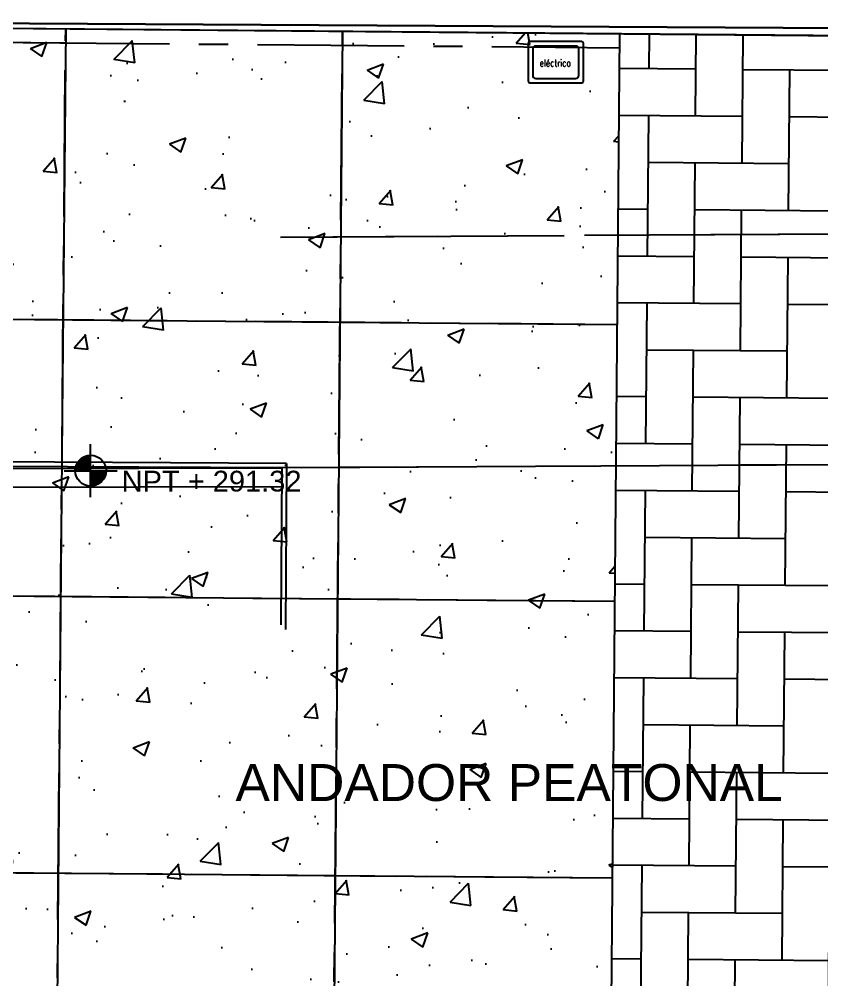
# Model space of a CAD drawing. Header units: millimetres. Extents: x 793 to 3159, y 750 to 2095.
# Drawn here: x 1285.91 to 1294.6, y 977.47 to 987.89 of the extents above; entities that cross this region are included whole.
import ezdxf

# ---------------------------------------------------------------- set-up
doc = ezdxf.new("R2010")
doc.units = ezdxf.units.MM
for name, pattern in [('CENTER', [50.800000000000004, 31.75, -6.35, 6.35, -6.35]), ('CONTINUA', [0]), ('XR-CASETA$0$CONTINUA', [0]), ('XR-CASETA$0$HIDDEN', [9.524999999999999, 6.349999999999999, -3.174999999999999]), ('XR-CASETA$1$HIDDEN2', [4.7624999999999975, 3.174999999999999, -1.587499999999999])]:
    doc.linetypes.add(name, pattern=pattern)
for name, color, linetype in [('A-NIVEL', 4, 'Continuous'), ('A-PISOS', 252, 'Continuous'), ('A-PROY', 252, 'Continuous'), ('A-TEXTO', 2, 'Continuous'), ('IEQ-ALUM', 141, 'Continuous'), ('XR-CASETA$0$A-PISO-LIMITE', 42, 'Continuous'), ('XR-CASETA$0$A-PROY', 252, 'Continuous'), ('XR-CASETA$1$A-PROYECCIONES', 2, 'XR-CASETA$1$HIDDEN2')]:
    doc.layers.add(name, color=color, linetype=linetype)
doc.layers.add('JUNTA DE AISLAMIENTO', color=7, linetype='Continuous', true_color=0x22d6dd)
doc.layers.add('JUNTA DE CONTROL', color=7, linetype='Continuous', true_color=0xf43e0b)
doc.styles.add('kobalt', font='arial.ttf', dxfattribs={"height": 0.15})
doc.styles.add('SIMPLEX', font='SIMPLEX.SHX')
doc.styles.get("Standard").update_dxf_attribs({"font": 'arial.ttf'})
doc.linetypes.add('RAYACONTX', pattern='A,0.8,["X",Standard,S=0.08,R=0,X=0.025,Y=-0.04],0', length=0.8)

# ---------------------------------------------------------------- blocks, each defined once
blk = doc.blocks.new('A$C15914C01')
at = {"layer": 'A-PISOS', "linetype": 'CONTINUA', "ltscale": 0.5}
h = blk.add_hatch(dxfattribs=at)
h.set_pattern_fill('AR-CONC', color=250, scale=0.01)
h.set_pattern_definition([(49.99999999999999, (-2174.844098950855, -711.9262848175131), (1.821846689960041, -0.1593908553890309), [0.1904999999999998, -2.095499999999997]), (354.9999999999998, (-2174.844098950855, -711.9262848175131), (-0.3524342142496936, 1.910568452390352), [0.1524, -1.6764058417]), (100.4514446999999, (-2174.692278880862, -711.9395673517138), (1.469412470903532, 1.751177519121952), [0.161900088, -1.780902446]), (46.18420000000002, (-2174.844098950854, -711.4182848166674), (2.710790408921299, -0.4204232793272717), [0.2857499999999997, -3.143249999999998]), (96.63555760999989, (-2174.618199950842, -711.4533198173158), (2.374041340515032, 2.474261245977214), [0.2428502313999999, -2.671356081599998]), (351.1841511700001, (-2174.844098950854, -711.4182848166674), (2.374041340649768, 2.474261245855327), [0.2285996707, -2.5145973192]), (21, (-2174.590098950837, -711.5452848169953), (1.516143912691326, -1.022651981870877), [0.1904999999999999, -2.095499999999999]), (326, (-2174.590098950837, -711.5452848169953), (0.6180202834764703, 1.841879661223193), [0.1523999999999999, -1.676399999999999]), (71.45144499999999, (-2174.463753624819, -711.6305058165453), (2.134164192787159, 0.8192276888590528), [0.1619000879999999, -1.780899375999998]), (37.49999999999998, (-2174.844098950855, -711.9262848175131), (0.03088603250591817, 0.8455503887315311), [0, -1.65608, 0, -1.7018, 0, -1.68275]), (7.499999999999999, (-2174.844098950855, -711.9262848175131), (0.668196625103057, 1.001805748181196), [0, -0.9702799999999999, 0, -1.61798, 0, -0.6413500000000001]), (327.5, (-2175.410518950842, -711.9262848170478), (1.355905951668714, -0.05728743992673457), [0, -0.6349999999999996, 0, -1.981199999999999, 0, -2.628899999999998]), (317.5, (-2175.664518950858, -711.9262848165821), (1.48129181386018, 0.2542649103333302), [0, -0.8254999999999996, 0, -1.315719999999999, 0, -1.866899999999999])])
h.paths.add_polyline_path([(112.8168052407362, -1.002188013230892), (103.8168060253212, -1.001208270202795), (103.8167947409092, -4.905105514451776), (105.6526186366682, -4.905105514451947), (105.6526186366682, -6.705105514731343), (103.8167947408511, -6.705105514731258), (103.8163591966732, -11.0577459433116), (105.7030219474109, -11.05774744786322), (105.703474041482, -23.55951329274095), (105.5039422247792, -23.56062760809436), (105.5039881429985, -28.30522089265278), (105.7174045398132, -28.30755550088352), (105.6916667754995, -33.52627999288961), (112.733223573654, -33.5285185552203), (112.7376737932208, -31.8357479958795), (112.8167947408511, -31.83612347859889), (112.8167947409092, -30.39279801305383), (111.2787884554709, -30.39279801305383), (111.2787884555291, -29.24279801268131), (110.7787884554709, -29.24279801268122), (110.7787884554709, -24.99279801268131), (111.278788455471, -24.99279801268131), (111.2787884554709, -24.39279801305383), (112.8167947409091, -24.39279801305389), (112.8167947409093, -20.9354071104899), (111.7937884554849, -20.9354071114212), (111.7937884554849, -12.64540711138397), (112.8167947409093, -12.64540711091831)])
h = blk.add_hatch(dxfattribs=at)
h.set_pattern_fill('AR-HBONE', color=250, scale=0.005, angle=45)
h.set_pattern_definition([(90, (-2174.844098950855, -711.9262848175131), (-0.5080000000000005, 0.508), [1.524, -0.508]), (179.9999999999999, (-2174.844098950854, -711.4182851626538), (-0.5080000000000005, 0.508), [1.524, -0.508])])
h.paths.add_polyline_path([(112.8168072632163, -1.002188013408016), (112.8167947409093, -12.64540711091831), (113.1937884555082, -12.64540711091831), (113.19378845545, -20.93540711095557), (112.8167947409093, -20.9354071104899), (112.8167947409091, -24.39279801305389), (113.7087884555221, -24.39279801258817), (113.708788455464, -24.99279801268131), (114.208788455464, -24.99279801268131), (114.2087884554639, -29.24279801268131), (113.708788455464, -29.24279801268131), (113.7087884554639, -30.39279801258817), (112.8167947409092, -30.39279801305383), (112.8203204479542, -32.00118243301927), (118.820320447896, -32.0011824334849), (118.8167947408047, -1.002713664270289)])
h.paths.add_polyline_path([(116.8856146581238, -5.163276968058199), (116.8161643230122, -5.204639458097517), (116.8436480010278, -5.204639457631856)], flags=16)
at = {"layer": 'A-PISOS', "color": 250, "linetype": 'CONTINUA', "ltscale": 0.5}
for p, q in [((106.8167947409092, -1.001662360351844), (106.8167947409092, -5.204639457631856)), ((109.8167947408494, -1.00192518633142), (109.8167947409093, -5.204639457631856)), ((112.8167947409092, -1.002188012311024), (112.8167947409093, -5.204639457631856)), ((103.8167947409092, -1.152984063606709), (106.8167947407301, -1.152984063606681)), ((103.8167947409092, -4.152984063606709), (109.8167947409093, -4.152984063606709)), ((109.8167947409093, -4.152984063606709), (112.8167947409093, -4.152984063606709)), ((106.8167947409092, -5.204639457631856), (106.816794740851, -33.51539086550474)), ((109.8167947409093, -5.204639457631856), (109.8167947409092, -33.53041036147624)), ((112.8167947409093, -5.204639457631856), (112.8167947409093, -12.64540711091831)), ((103.8167947409092, -7.152984063606709), (109.8167947409093, -7.152984063141048)), ((109.8167947409093, -7.152984063141048), (112.8167947409092, -7.152984063606709)), ((103.8167947409093, -10.15298406360671), (109.8167947408511, -10.15298406314096)), ((109.8167947408511, -10.15298406314096), (112.8167947409093, -10.15298406360671))]:
    blk.add_line(p, q, dxfattribs=at)
blk = doc.blocks.new('NIVEL')
for p, q in [((0, -0.2554373083977453), (0, 0.2554373083977453)), ((-0.1484046465194524, -4.017016453872202e-05), (-2.842170943040401e-12, 0.1483644763520715)), ((-0.1480846658097335, 0.009740250192407984), (-0.009740250216168533, 0.1480846657868824)), ((-0.147013592344706, 0.02027176330557268), (-0.02027176333024272, 0.147013592320036)), ((-0.1449608939166183, 0.03178490138088819), (-0.03178490140373924, 0.1449608938937672)), ((-0.1415157178672644, 0.04469051707656035), (-0.0446905171003209, 0.1415157178444133)), ((-0.1389040367286043, -2.091837814077735e-11), (-2.842170943040401e-12, 0.1389040367048437)), ((-0.1357886857114181, 0.05987798888145335), (-0.0598779889043044, 0.1357886856876576)), ((-0.1294435970813765, -2.091837814077735e-11), (-2.842170943040401e-12, 0.129443597057616)), ((-0.1247601133901526, 0.08036700084994663), (-0.08036700087279769, 0.1247601133673015)), ((-0.1199831574341488, -2.091837814077735e-11), (-2.842170943040401e-12, 0.1199831574103882)), ((-0.1105227177860115, -2.091837814077735e-11), (-2.842170943040401e-12, 0.1105227177631605)), ((-0.1010622781387838, -2.091837814077735e-11), (-2.842170943040401e-12, 0.1010622781150232)), ((-0.2554373083983137, 0), (0.2554373083983137, 0)), ((-0.09160183849155601, -2.091837814077735e-11), (-2.842170943040401e-12, 0.09160183846779546)), ((-0.08214139884341876, -2.091837814077735e-11), (-2.842170943040401e-12, 0.0821413988205677)), ((-0.072680959196191, -2.091837814077735e-11), (-2.842170943040401e-12, 0.07268095917243045)), ((-0.06322051954896324, -2.091837814077735e-11), (-2.842170943040401e-12, 0.06322051952520269)), ((-0.05376007990082599, -2.091837814077735e-11), (-2.842170943040401e-12, 0.05376007987797493)), ((-0.04429964025359823, -2.091837814077735e-11), (-2.842170943040401e-12, 0.04429964023074717)), ((-0.03483920060637047, -2.091837814077735e-11), (-2.842170943040401e-12, 0.03483920058351941)), ((-0.02537876095823322, -2.091837814077735e-11), (-2.842170943040401e-12, 0.02537876093538216)), ((-0.01591832131191495, -2.091837814077735e-11), (-2.842170943040401e-12, 0.0159183212881544)), ((-0.006457881664687193, -2.091837814077735e-11), (-2.842170943040401e-12, 0.006457881640017149)), ((-2.842170943040401e-12, -0.00300255800721061), (0.00300255798345006, -2.091837814077735e-11)), ((-2.842170943040401e-12, -0.01246299765443837), (0.01246299763067782, -2.091837814077735e-11)), ((-2.842170943040401e-12, -0.02192343730166613), (0.02192343727790558, -2.091837814077735e-11)), ((-2.842170943040401e-12, -0.03138387694889389), (0.03138387692604283, -2.091837814077735e-11)), ((-2.842170943040401e-12, -0.04084431659703114), (0.04084431657327059, -2.091837814077735e-11)), ((-2.842170943040401e-12, -0.0503047562442589), (0.05030475622049835, -2.091837814077735e-11)), ((-2.842170943040401e-12, -0.05976519589148666), (0.0597651958686356, -2.091837814077735e-11)), ((-2.842170943040401e-12, -0.06922563553962391), (0.06922563551586336, -2.091837814077735e-11)), ((-2.842170943040401e-12, -0.07868607518685167), (0.07868607516309112, -2.091837814077735e-11)), ((-2.842170943040401e-12, -0.08814651483407943), (0.08814651481122837, -2.091837814077735e-11)), ((-2.842170943040401e-12, -0.09760695448221668), (0.09760695445845613, -2.091837814077735e-11)), ((-2.842170943040401e-12, -0.1070673941285349), (0.1070673941056839, -2.091837814077735e-11)), ((-2.842170943040401e-12, -0.1165278337766722), (0.1165278337538211, -2.091837814077735e-11)), ((-2.842170943040401e-12, -0.1259882734239), (0.1259882734010489, -2.091837814077735e-11)), ((-2.842170943040401e-12, -0.1354487130720372), (0.1354487130473672, -2.091837814077735e-11)), ((-2.842170943040401e-12, -0.144909152719265), (0.1449091526955044, -2.091837814077735e-11)), ((0.006089946846145722, -0.1482796455184143), (0.1482796454946538, -0.006089946868996776)), ((0.01632614106154051, -0.1475038909502473), (0.1475038909273962, -0.01632614108439157)), ((0.02744579772650013, -0.1458446739334249), (0.1458446739096644, -0.02744579774935119)), ((0.03977607127933425, -0.1429748400269091), (0.142974840004058, -0.0397760713021853)), ((0.05396698180254589, -0.1382443691509252), (0.1382443691280741, -0.05396698182539694)), ((0.0717826238477528, -0.129889166754765), (0.1298891667310045, -0.07178262387060386))]:
    blk.add_line(p, q)
blk.add_circle((0, 0), 0.1484046519540825)
blk = doc.blocks.new('A$C761F3825')
at = {"layer": 'IEQ-ALUM'}
blk.add_lwpolyline([(-2.317174221388996e-07, 0.430000132749683), (-2.317174221388996e-07, 0.02000013260067135, 0.414213562373095), (0.01999976830120431, 1.325820448982995e-07), (0.5799997683570837, 1.325820448982995e-07, 0.414213562373095), (0.5999997683757101, 0.02000013260067135), (0.5999997683757101, 0.430000132749683, 0.414213562373095), (0.5799997683570837, 0.4500001327683094), (0.01999976830120431, 0.4500001327683094, 0.414213562373095)], format="xyb", close=True, dxfattribs=at)
at = {"layer": 'IEQ-ALUM', "color": 8}
blk.add_lwpolyline([(0.04999976827093633, 0.3669077263762119), (0.04999976827093633, 0.08309253897414237, 0.414213562373095), (0.08309217484929832, 0.05000013239578038), (0.5169073618089897, 0.05000013239578038, 0.414213562373095), (0.5499997683873517, 0.08309253897414237), (0.5499997683873517, 0.3669077263762119, 0.414213562373095), (0.5169073618089897, 0.4000001329545739), (0.08309217484929832, 0.4000001329545739, 0.414213562373095)], format="xyb", close=True, dxfattribs=at)
at = {"layer": 'IEQ-ALUM', "color": 8, "style": 'SIMPLEX', "width": 0.8}
blk.add_text('eléctrico', height=0.075, dxfattribs=at).set_placement((0.1244154342639376, 0.1794059498784009))
blk = doc.blocks.new('A$C3E6A45EC')
at = {"layer": 'JUNTA DE CONTROL', "linetype": 'CENTER', "ltscale": 0.05}
for p, q in [((106.7703356573657, -33.51518960396314), (107.0520312053564, -1.00250753033427)), ((109.7700929351925, -33.55620008501469), (110.0519161820972, -1.028779282916531)), ((104.050831266276, -1.128005875786528), (113.0504934796435, -1.205980519463822)), ((104.0248397183638, -4.127893282937094), (113.0245019317314, -4.205867926614388)), ((103.9988481705676, -7.12778068887701), (112.998510384088, -7.20575533255564)), ((103.9728566228879, -10.12766809333888), (112.9725188364084, -10.20564273701751))]:
    blk.add_line(p, q, dxfattribs=at)

msp = doc.modelspace()

# ---------------------------------------------------------------- linework, layer by layer
at = {"layer": 'A-PROY', "linetype": 'CONTINUA', "ltscale": 0.5}
msp.add_line((1286.058441505382, 987.7835383077454, 293.7208851435402), (1299.757916867813, 987.6636433799122, 293.7208851435402), dxfattribs=at)
at = {"layer": 'JUNTA DE AISLAMIENTO', "linetype": 'RAYACONTX', "elevation": 380.2017577443112}
msp.add_lwpolyline([(1329.00632866125, 987.4076672617648), (1220.527824911125, 988.3573833724274), (1220.900550214754, 1030.930824625517), (1257.739138441358, 1030.608307263099), (1257.38346306729, 989.9346963463372), (1266.475832415574, 989.8550691340595), (1266.817940559881, 1028.9384379675), (1266.217963638433, 1028.943700450705), (1266.223226132885, 1029.543677360704), (1265.62324920019, 1029.548939855356), (1265.629106925784, 1030.148911249202), (1265.028534759258, 1030.154178953387), (1265.043445128439, 1031.854113575507), (1263.843491285542, 1031.864638541918), (1263.881205748513, 1036.16447314563), (1262.681251905618, 1036.17499811204), (1262.728699802734, 1041.584543782968)], dxfattribs=at)
at = {"layer": 'XR-CASETA$0$A-PISO-LIMITE', "linetype": 'XR-CASETA$0$CONTINUA', "ltscale": 0.5, "extrusion": (-0.01568037189736641, 0.003726592304422412, 0.9998701107878748)}
for p, q in [((1270.873894158723, 982.9801739049522, 21.81772541862074), (1288.752721196167, 983.0207957567186, 61.09416186619214)), ((1270.872750463018, 982.7801784980686, 21.81845288087726), (1288.751577499997, 982.8208003498319, 61.09488932844846))]:
    msp.add_line(p, q, dxfattribs=at)
at = {"layer": 'XR-CASETA$0$A-PROY', "linetype": 'XR-CASETA$0$CONTINUA', "ltscale": 0.5, "extrusion": (-0.01568037189736641, 0.003726592304422412, 0.9998701107878748)}
for p, q in [((1286.137540775352, 987.8386632804593, 294.0996578925958), (1299.835632645222, 987.761153969637, 294.3147658532021)), ((1288.803000155253, 983.0705115733508, 61.09476506673934), (1270.21279147808, 983.1757598727834, 60.80283354477692)), ((1288.752721196167, 983.0207957567186, 61.09416186619214), (1270.262498588966, 983.125477985739, 60.8038004764519)), ((1288.752721196167, 983.0207957567186, 61.09416186619214), (1288.742999780691, 981.320834798661, 61.10034529537126)), ((1288.803000155253, 983.0705115733508, 61.09476506673934), (1288.792706892043, 981.270552911619, 61.10131222704672))]:
    msp.add_line(p, q, dxfattribs=at)
for points, elevation in [([(-1254.026700591304, 1008.390530317007), (-1261.541756058457, 1040.831460348111), (-1313.466728150551, 1028.802858055001), (-1305.951672683801, 996.3619280225989)], 277.5756145298174), ([(-1305.951766701836, 996.3619062429823), (-1313.466822168928, 1028.80283627482), (-1261.541850076203, 1040.831438569283), (-1254.026794609289, 1008.390508536203)], 277.5756145298286), ([(-1305.95176670178, 996.3619062427556), (-1313.466822168812, 1028.802836275328), (-1261.541850076205, 1040.831438569283), (-1254.026794609118, 1008.390508536484)], 277.5756145298168)]:
    msp.add_lwpolyline(points, close=True, dxfattribs=dict(at, elevation=elevation))
at = {"layer": 'XR-CASETA$1$A-PROYECCIONES', "linetype": 'XR-CASETA$0$HIDDEN', "ltscale": 0.5}
for p, q in [((1306.098990922012, 985.6225633416402, -2.173316344459636), (1288.738060572602, 985.5207527702707, -2.173316344459636)), ((1304.730129070507, 985.6145358562233, -2.173316344459636), (1288.738060572602, 985.5207527702707, -2.173316344459636)), ((1306.424902367801, 983.1244316122493, -2.173316344459636), (1288.752721195698, 983.0207957574146, -2.173316344459636)), ((1304.271372016416, 983.1118025565086, -2.173316344459636), (1288.752721195698, 983.0207957574146, -2.173316344459636))]:
    msp.add_line(p, q, dxfattribs=at)

# ---------------------------------------------------------------- block references
at = {"layer": 'A-NIVEL', "linetype": 'CONTINUA', "xscale": 1.125, "yscale": 1.125, "zscale": 1.125}
msp.add_blockref('NIVEL', (1286.680032544093, 982.99130784509, -292.895873160367), dxfattribs=at)
at = {"layer": 'A-TEXTO', "linetype": 'CONTINUA', "ltscale": 0.5}
msp.add_blockref('A$C3E6A45EC', (1179.358200699986, 988.7831409249757, 293.7208851435402), dxfattribs=at)
at = {"layer": 'IEQ-ALUM', "color": 6, "ltscale": 0.1}
msp.add_blockref('A$C761F3825', (1291.420746860932, 987.1944269107025, 293.7208851435402), dxfattribs=at)
at = {"layer": 'JUNTA DE CONTROL', "linetype": 'CENTER', "ltscale": 0.05, "rotation": 359.5035917933524}
msp.add_blockref('A$C15914C01', (1179.606122941383, 989.7075288982433, 293.7208851435402), dxfattribs=at)

# ---------------------------------------------------------------- texts
at = {"layer": 'A-TEXTO', "insert": (1287.016928338934, 982.9908255126629, -292.895873160367), "char_height": 0.225, "attachment_point": 1, "style": 'kobalt'}
msp.add_mtext_dynamic_manual_height_columns('NPT + 291.32', width=62.33527147951008, gutter_width=1.5, heights=[0], dxfattribs=at)
at = {"layer": 'A-TEXTO', "insert": (1288.221926286024, 979.8108527038548, 293.7208740384393), "char_height": 0.4, "width": 5.985933944731187, "attachment_point": 1, "style": 'kobalt'}
msp.add_mtext('\\pxqc;ANDADOR PEATONAL', dxfattribs=at)

doc.saveas('drawing.dxf')
